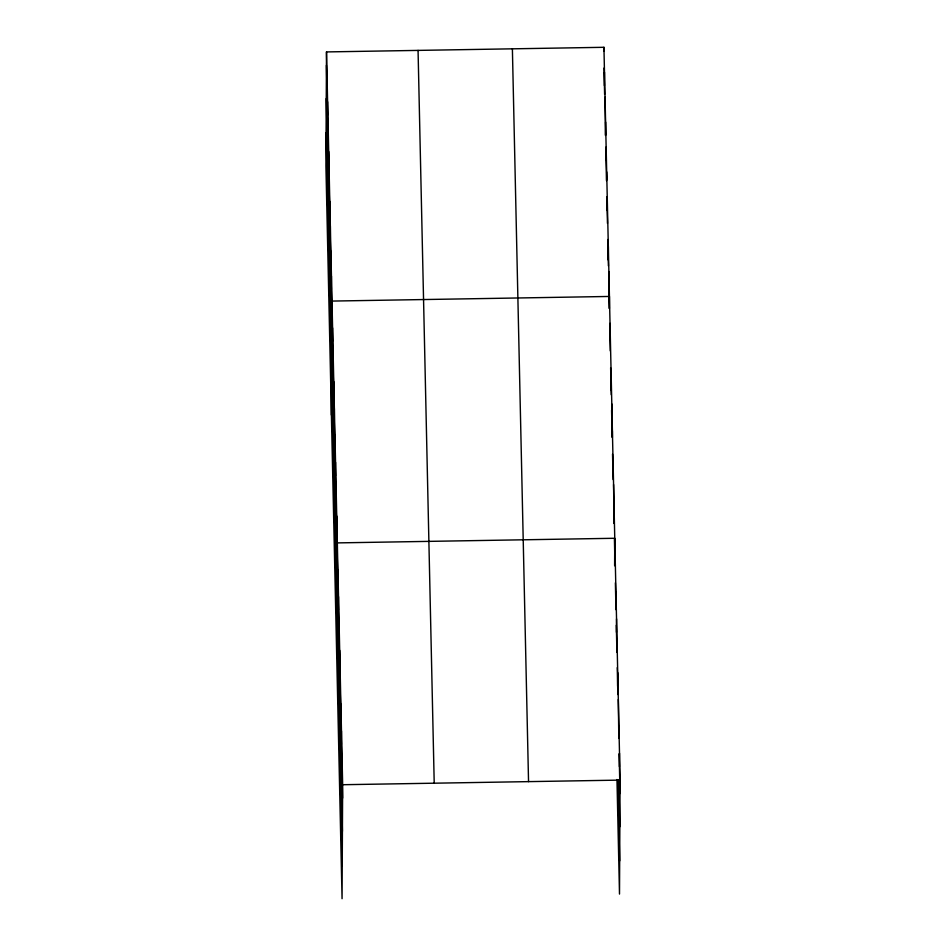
<?xml version="1.0" encoding="UTF-8"?>
<svg xmlns="http://www.w3.org/2000/svg" width="946" height="946" viewBox="0 0 946 946"><rect width="100%" height="100%" fill="white"/><g stroke="black" fill="none" stroke-linecap="round" stroke-linejoin="round"><path stroke-width="1.42" d="M326.5 51.924L325.909 165.893L342.062 898.7L342.653 784.719L326.5 51.924L603.938 47.3L620.091 780.107L619.5 894.076L616.969 779.528M326.985 90.248L327.056 76.839M327.529 115.164L327.6 101.754M328.085 140.079L328.144 126.669M328.629 164.994L328.7 151.585M329.173 189.91L329.243 176.5M329.728 214.825L329.799 201.415M330.272 239.74L330.343 226.331M330.828 264.655L330.899 251.246M331.372 289.571L331.443 276.161M331.396 415.046L331.999 301.076L609.437 296.453L609.366 308.526M332.519 341.352L332.59 327.943M333.11 368.231L333.181 354.809M333.702 395.097L333.772 381.687M334.293 421.963L334.364 408.554M334.884 448.83L334.955 435.42M335.475 475.708L335.546 462.287M336.067 502.574L336.137 489.165M336.658 529.441L336.729 516.031M336.729 656.879L337.32 542.898L614.77 538.274L614.616 565.519M337.852 583.185L337.923 569.764M338.443 610.052L338.514 596.642M339.035 636.918L339.106 623.509M339.626 663.796L339.697 650.375M340.217 690.663L340.288 677.241M340.808 717.529L340.879 704.12M341.4 744.396L341.471 730.986M341.991 771.274L342.062 757.852M603.915 51.321L603.938 47.3M604.423 85.625L604.494 72.215M605.038 97.131L605.523 135.455L605.594 122.046M606.067 160.371L606.138 146.961M606.646 179.929L606.682 171.876M607.166 210.201L607.237 196.792M608.266 260.032L608.337 246.622M608.81 284.947L608.881 271.537M609.957 336.741L610.028 323.319M611.14 390.473L611.211 377.064M611.731 417.34L611.802 403.93M612.358 437.513L612.393 430.797M612.913 471.084L612.984 457.675M613.576 484.541L614.072 523.41M614.108 523.481L614.167 511.408M615.881 605.428L615.952 592.019M616.473 632.306L616.544 618.885M617.099 652.468L617.135 645.751M617.655 686.039L617.726 672.63M618.317 699.496L618.814 738.365M618.85 738.436L618.909 726.362M619.429 766.65L619.5 753.241M342.653 784.719L620.091 780.107M604.033 68.041L604.612 94.423M605.901 153.051L606.516 180.899M606.871 197.016L607.462 223.398M607.817 239.515L608.396 265.897M608.751 282.026L609.33 308.408M609.709 325.424L610.265 350.883M610.643 367.852L611.234 394.719M611.577 410.28L612.168 437.147M612.547 454.115L613.103 479.575M614.415 538.96L615.006 565.838M615.385 582.807L615.976 609.673M616.319 625.235L616.91 652.101M617.253 667.651L617.844 694.53M619.157 753.927L620.02 793.517M618.826 780.036L619.855 826.709M617.892 780.284L619.677 860.895M512.389 48.825L528.542 781.633M418.061 50.398L434.214 783.205M326.429 65.333L342.582 798.14M326.252 98.514L342.417 831.321M326.074 132.712L342.239 865.519"/></g></svg>
